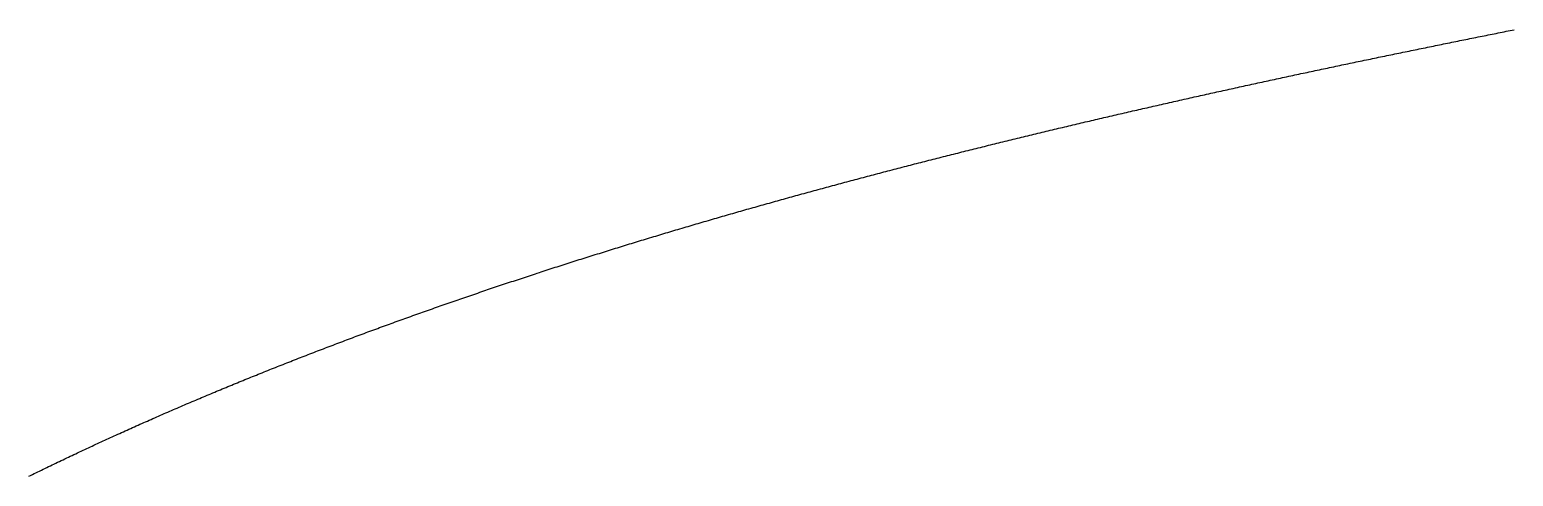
# Model space of a CAD drawing. Header units: millimetres. Extents: x 88 to 97873, y 32 to 55088.
# Drawn here: x 47993.02 to 48000.33, y 5242.17 to 5244.37 of the extents above; entities that cross this region are included whole.
import ezdxf

# ---------------------------------------------------------------- set-up
doc = ezdxf.new("R2010")
doc.units = ezdxf.units.MM
doc.header["$LTSCALE"] = 0.3

msp = doc.modelspace()

# ---------------------------------------------------------------- linework, layer by layer
for p, q in [((48000.1094, 5244.3273), (48000.1194, 5244.3293)), ((48000.1194, 5244.3293), (48000.1293, 5244.3314)), ((48000.1293, 5244.3314), (48000.1393, 5244.3334)), ((48000.1393, 5244.3334), (48000.1493, 5244.3354)), ((48000.1493, 5244.3354), (48000.1592, 5244.3374)), ((48000.1592, 5244.3374), (48000.1692, 5244.3394)), ((48000.1692, 5244.3394), (48000.1792, 5244.3414)), ((48000.1792, 5244.3414), (48000.1891, 5244.3434)), ((48000.1891, 5244.3434), (48000.1991, 5244.3454)), ((48000.1991, 5244.3454), (48000.209, 5244.3474)), ((48000.209, 5244.3474), (48000.219, 5244.3494)), ((48000.219, 5244.3494), (48000.229, 5244.3514)), ((48000.229, 5244.3514), (48000.2389, 5244.3534)), ((48000.2389, 5244.3534), (48000.2489, 5244.3553)), ((48000.2489, 5244.3553), (48000.2588, 5244.3573)), ((48000.2588, 5244.3573), (48000.2688, 5244.3593)), ((48000.2688, 5244.3593), (48000.2787, 5244.3613)), ((48000.2787, 5244.3613), (48000.2886, 5244.3633)), ((48000.2886, 5244.3633), (48000.2986, 5244.3653)), ((48000.2986, 5244.3653), (48000.3085, 5244.3673)), ((48000.3085, 5244.3673), (48000.3185, 5244.3692)), ((48000.3185, 5244.3692), (48000.3284, 5244.3712)), ((48000.3284, 5244.3712), (48000.3383, 5244.3732)), ((47999.7492, 5244.2539), (47999.7592, 5244.2559)), ((47999.7592, 5244.2559), (47999.7693, 5244.258)), ((47999.7693, 5244.258), (47999.7793, 5244.2601)), ((47999.7793, 5244.2601), (47999.7893, 5244.2621)), ((47999.7893, 5244.2621), (47999.7993, 5244.2642)), ((47999.7993, 5244.2642), (47999.8094, 5244.2663)), ((47999.8094, 5244.2663), (47999.8194, 5244.2683)), ((47999.8194, 5244.2683), (47999.8294, 5244.2704)), ((47999.8294, 5244.2704), (47999.8394, 5244.2724)), ((47999.8394, 5244.2724), (47999.8495, 5244.2745)), ((47999.8495, 5244.2745), (47999.8595, 5244.2765)), ((47999.8595, 5244.2765), (47999.8695, 5244.2786)), ((47999.8695, 5244.2786), (47999.8795, 5244.2806)), ((47999.8795, 5244.2806), (47999.8895, 5244.2827)), ((47999.8895, 5244.2827), (47999.8995, 5244.2847)), ((47999.8995, 5244.2847), (47999.9095, 5244.2868)), ((47999.9095, 5244.2868), (47999.9195, 5244.2888)), ((47999.9195, 5244.2888), (47999.9296, 5244.2909)), ((47999.9296, 5244.2909), (47999.9396, 5244.2929)), ((47999.9396, 5244.2929), (47999.9496, 5244.2949)), ((47999.9496, 5244.2949), (47999.9596, 5244.297)), ((47999.9596, 5244.297), (47999.9696, 5244.299)), ((47999.9696, 5244.299), (47999.9796, 5244.3011)), ((47999.9796, 5244.3011), (47999.9896, 5244.3031)), ((47999.9896, 5244.3031), (47999.9996, 5244.3051)), ((47999.9996, 5244.3051), (48000.0095, 5244.3071)), ((48000.0095, 5244.3071), (48000.0195, 5244.3092)), ((48000.0195, 5244.3092), (48000.0295, 5244.3112)), ((48000.0295, 5244.3112), (48000.0395, 5244.3132)), ((48000.0395, 5244.3132), (48000.0495, 5244.3152)), ((48000.0495, 5244.3152), (48000.0595, 5244.3173)), ((48000.0595, 5244.3173), (48000.0695, 5244.3193)), ((48000.0695, 5244.3193), (48000.0795, 5244.3213)), ((48000.0795, 5244.3213), (48000.0894, 5244.3233)), ((48000.0894, 5244.3233), (48000.0994, 5244.3253)), ((48000.0994, 5244.3253), (48000.1094, 5244.3273)), ((47999.3972, 5244.1803), (47999.4073, 5244.1824)), ((47999.4073, 5244.1824), (47999.4173, 5244.1845)), ((47999.4173, 5244.1845), (47999.4274, 5244.1867)), ((47999.4274, 5244.1867), (47999.4375, 5244.1888)), ((47999.4375, 5244.1888), (47999.4476, 5244.1909)), ((47999.4476, 5244.1909), (47999.4576, 5244.1931)), ((47999.4576, 5244.1931), (47999.4677, 5244.1952)), ((47999.4677, 5244.1952), (47999.4778, 5244.1973)), ((47999.4778, 5244.1973), (47999.4879, 5244.1994)), ((47999.4879, 5244.1994), (47999.4979, 5244.2015)), ((47999.4979, 5244.2015), (47999.508, 5244.2036)), ((47999.508, 5244.2036), (47999.5181, 5244.2058)), ((47999.5181, 5244.2058), (47999.5281, 5244.2079)), ((47999.5281, 5244.2079), (47999.5382, 5244.21)), ((47999.5382, 5244.21), (47999.5482, 5244.2121)), ((47999.5482, 5244.2121), (47999.5583, 5244.2142)), ((47999.5583, 5244.2142), (47999.5684, 5244.2163)), ((47999.5684, 5244.2163), (47999.5784, 5244.2184)), ((47999.5784, 5244.2184), (47999.5885, 5244.2205)), ((47999.5885, 5244.2205), (47999.5985, 5244.2226)), ((47999.5985, 5244.2226), (47999.6086, 5244.2247)), ((47999.6086, 5244.2247), (47999.6186, 5244.2268)), ((47999.6186, 5244.2268), (47999.6287, 5244.2289)), ((47999.6287, 5244.2289), (47999.6387, 5244.231)), ((47999.6387, 5244.231), (47999.6488, 5244.2331)), ((47999.6488, 5244.2331), (47999.6588, 5244.2352)), ((47999.6588, 5244.2352), (47999.6689, 5244.2372)), ((47999.6689, 5244.2372), (47999.6789, 5244.2393)), ((47999.6789, 5244.2393), (47999.689, 5244.2414)), ((47999.689, 5244.2414), (47999.699, 5244.2435)), ((47999.699, 5244.2435), (47999.709, 5244.2456)), ((47999.709, 5244.2456), (47999.7191, 5244.2476)), ((47999.7191, 5244.2476), (47999.7291, 5244.2497)), ((47999.7291, 5244.2497), (47999.7392, 5244.2518)), ((47999.7392, 5244.2518), (47999.7492, 5244.2539)), ((47999.064, 5244.1088), (47999.0741, 5244.111)), ((47999.0741, 5244.111), (47999.0842, 5244.1132)), ((47999.0842, 5244.1132), (47999.0943, 5244.1154)), ((47999.0943, 5244.1154), (47999.1045, 5244.1176)), ((47999.1045, 5244.1176), (47999.1146, 5244.1197)), ((47999.1146, 5244.1197), (47999.1247, 5244.1219)), ((47999.1247, 5244.1219), (47999.1348, 5244.1241)), ((47999.1348, 5244.1241), (47999.1449, 5244.1263)), ((47999.1449, 5244.1263), (47999.155, 5244.1285)), ((47999.155, 5244.1285), (47999.1651, 5244.1307)), ((47999.1651, 5244.1307), (47999.1752, 5244.1328)), ((47999.1752, 5244.1328), (47999.1853, 5244.135)), ((47999.1853, 5244.135), (47999.1954, 5244.1372)), ((47999.1954, 5244.1372), (47999.2055, 5244.1394)), ((47999.2055, 5244.1394), (47999.2156, 5244.1415)), ((47999.2156, 5244.1415), (47999.2257, 5244.1437)), ((47999.2257, 5244.1437), (47999.2358, 5244.1459)), ((47999.2358, 5244.1459), (47999.2459, 5244.148)), ((47999.2459, 5244.148), (47999.256, 5244.1502)), ((47999.256, 5244.1502), (47999.2661, 5244.1524)), ((47999.2661, 5244.1524), (47999.2762, 5244.1545)), ((47999.2762, 5244.1545), (47999.2863, 5244.1567)), ((47999.2863, 5244.1567), (47999.2963, 5244.1588)), ((47999.2963, 5244.1588), (47999.3064, 5244.161)), ((47999.3064, 5244.161), (47999.3165, 5244.1631)), ((47999.3165, 5244.1631), (47999.3266, 5244.1653)), ((47999.3266, 5244.1653), (47999.3367, 5244.1674)), ((47999.3367, 5244.1674), (47999.3468, 5244.1696)), ((47999.3468, 5244.1696), (47999.3569, 5244.1717)), ((47999.3569, 5244.1717), (47999.3669, 5244.1739)), ((47999.3669, 5244.1739), (47999.377, 5244.176)), ((47999.377, 5244.176), (47999.3871, 5244.1781)), ((47999.3871, 5244.1781), (47999.3972, 5244.1803)), ((47998.7299, 5244.035), (47998.7401, 5244.0373)), ((47998.7401, 5244.0373), (47998.7502, 5244.0396)), ((47998.7502, 5244.0396), (47998.7603, 5244.0418)), ((47998.7603, 5244.0418), (47998.7705, 5244.0441)), ((47998.7705, 5244.0441), (47998.7806, 5244.0464)), ((47998.7806, 5244.0464), (47998.7907, 5244.0486)), ((47998.7907, 5244.0486), (47998.8009, 5244.0509)), ((47998.8009, 5244.0509), (47998.811, 5244.0531)), ((47998.811, 5244.0531), (47998.8211, 5244.0554)), ((47998.8211, 5244.0554), (47998.8313, 5244.0576)), ((47998.8313, 5244.0576), (47998.8414, 5244.0599)), ((47998.8414, 5244.0599), (47998.8515, 5244.0621)), ((47998.8515, 5244.0621), (47998.8616, 5244.0644)), ((47998.8616, 5244.0644), (47998.8718, 5244.0666)), ((47998.8718, 5244.0666), (47998.8819, 5244.0688)), ((47998.8819, 5244.0688), (47998.892, 5244.0711)), ((47998.892, 5244.0711), (47998.9021, 5244.0733)), ((47998.9021, 5244.0733), (47998.9123, 5244.0755)), ((47998.9123, 5244.0755), (47998.9224, 5244.0778)), ((47998.9224, 5244.0778), (47998.9325, 5244.08)), ((47998.9325, 5244.08), (47998.9426, 5244.0822)), ((47998.9426, 5244.0822), (47998.9527, 5244.0844)), ((47998.9527, 5244.0844), (47998.9629, 5244.0867)), ((47998.9629, 5244.0867), (47998.973, 5244.0889)), ((47998.973, 5244.0889), (47998.9831, 5244.0911)), ((47998.9831, 5244.0911), (47998.9932, 5244.0933)), ((47998.9932, 5244.0933), (47999.0033, 5244.0955)), ((47999.0033, 5244.0955), (47999.0135, 5244.0977)), ((47999.0135, 5244.0977), (47999.0236, 5244.1)), ((47999.0236, 5244.1), (47999.0337, 5244.1022)), ((47999.0337, 5244.1022), (47999.0438, 5244.1044)), ((47999.0438, 5244.1044), (47999.0539, 5244.1066)), ((47999.0539, 5244.1066), (47999.064, 5244.1088)), ((47998.4054, 5243.9612), (47998.4156, 5243.9636)), ((47998.4156, 5243.9636), (47998.4257, 5243.9659)), ((47998.4257, 5243.9659), (47998.4359, 5243.9683)), ((47998.4359, 5243.9683), (47998.446, 5243.9706)), ((47998.446, 5243.9706), (47998.4562, 5243.9729)), ((47998.4562, 5243.9729), (47998.4663, 5243.9753)), ((47998.4663, 5243.9753), (47998.4765, 5243.9776)), ((47998.4765, 5243.9776), (47998.4866, 5243.9799)), ((47998.4866, 5243.9799), (47998.4967, 5243.9822)), ((47998.4967, 5243.9822), (47998.5069, 5243.9845)), ((47998.5069, 5243.9845), (47998.517, 5243.9869)), ((47998.517, 5243.9869), (47998.5272, 5243.9892)), ((47998.5272, 5243.9892), (47998.5373, 5243.9915)), ((47998.5373, 5243.9915), (47998.5475, 5243.9938)), ((47998.5475, 5243.9938), (47998.5576, 5243.9961)), ((47998.5576, 5243.9961), (47998.5677, 5243.9984)), ((47998.5677, 5243.9984), (47998.5779, 5244.0007)), ((47998.5779, 5244.0007), (47998.588, 5244.003)), ((47998.588, 5244.003), (47998.5982, 5244.0053)), ((47998.5982, 5244.0053), (47998.6083, 5244.0076)), ((47998.6083, 5244.0076), (47998.6184, 5244.0099)), ((47998.6184, 5244.0099), (47998.6286, 5244.0122)), ((47998.6286, 5244.0122), (47998.6387, 5244.0145)), ((47998.6387, 5244.0145), (47998.6489, 5244.0168)), ((47998.6489, 5244.0168), (47998.659, 5244.0191)), ((47998.659, 5244.0191), (47998.6691, 5244.0214)), ((47998.6691, 5244.0214), (47998.6793, 5244.0237)), ((47998.6793, 5244.0237), (47998.6894, 5244.0259)), ((47998.6894, 5244.0259), (47998.6995, 5244.0282)), ((47998.6995, 5244.0282), (47998.7097, 5244.0305)), ((47998.7097, 5244.0305), (47998.7198, 5244.0328)), ((47998.7198, 5244.0328), (47998.7299, 5244.035)), ((47998.0909, 5243.8875), (47998.101, 5243.8899)), ((47998.101, 5243.8899), (47998.1112, 5243.8923)), ((47998.1112, 5243.8923), (47998.1213, 5243.8947)), ((47998.1213, 5243.8947), (47998.1315, 5243.8971)), ((47998.1315, 5243.8971), (47998.1416, 5243.8995)), ((47998.1416, 5243.8995), (47998.1518, 5243.9019)), ((47998.1518, 5243.9019), (47998.1619, 5243.9043)), ((47998.1619, 5243.9043), (47998.1721, 5243.9067)), ((47998.1721, 5243.9067), (47998.1822, 5243.9091)), ((47998.1822, 5243.9091), (47998.1924, 5243.9115)), ((47998.1924, 5243.9115), (47998.2025, 5243.9139)), ((47998.2025, 5243.9139), (47998.2126, 5243.9163)), ((47998.2126, 5243.9163), (47998.2228, 5243.9187)), ((47998.2228, 5243.9187), (47998.2329, 5243.9211)), ((47998.2329, 5243.9211), (47998.2431, 5243.9235)), ((47998.2431, 5243.9235), (47998.2532, 5243.9258)), ((47998.2532, 5243.9258), (47998.2634, 5243.9282)), ((47998.2634, 5243.9282), (47998.2735, 5243.9306)), ((47998.2735, 5243.9306), (47998.2837, 5243.933)), ((47998.2837, 5243.933), (47998.2938, 5243.9353)), ((47998.2938, 5243.9353), (47998.304, 5243.9377)), ((47998.304, 5243.9377), (47998.3141, 5243.9401)), ((47998.3141, 5243.9401), (47998.3243, 5243.9424)), ((47998.3243, 5243.9424), (47998.3344, 5243.9448)), ((47998.3344, 5243.9448), (47998.3446, 5243.9471)), ((47998.3446, 5243.9471), (47998.3547, 5243.9495)), ((47998.3547, 5243.9495), (47998.3649, 5243.9518)), ((47998.3649, 5243.9518), (47998.375, 5243.9542)), ((47998.375, 5243.9542), (47998.3852, 5243.9565)), ((47998.3852, 5243.9565), (47998.3953, 5243.9589)), ((47998.3953, 5243.9589), (47998.4054, 5243.9612)), ((47997.7865, 5243.8138), (47997.7966, 5243.8163)), ((47997.7966, 5243.8163), (47997.8068, 5243.8188)), ((47997.8068, 5243.8188), (47997.8169, 5243.8213)), ((47997.8169, 5243.8213), (47997.8271, 5243.8238)), ((47997.8271, 5243.8238), (47997.8372, 5243.8262)), ((47997.8372, 5243.8262), (47997.8473, 5243.8287)), ((47997.8473, 5243.8287), (47997.8575, 5243.8312)), ((47997.8575, 5243.8312), (47997.8676, 5243.8337)), ((47997.8676, 5243.8337), (47997.8778, 5243.8361)), ((47997.8778, 5243.8361), (47997.8879, 5243.8386)), ((47997.8879, 5243.8386), (47997.8981, 5243.8411)), ((47997.8981, 5243.8411), (47997.9082, 5243.8435)), ((47997.9082, 5243.8435), (47997.9184, 5243.846)), ((47997.9184, 5243.846), (47997.9285, 5243.8485)), ((47997.9285, 5243.8485), (47997.9387, 5243.8509)), ((47997.9387, 5243.8509), (47997.9488, 5243.8534)), ((47997.9488, 5243.8534), (47997.9589, 5243.8558)), ((47997.9589, 5243.8558), (47997.9691, 5243.8583)), ((47997.9691, 5243.8583), (47997.9792, 5243.8607)), ((47997.9792, 5243.8607), (47997.9894, 5243.8632)), ((47997.9894, 5243.8632), (47997.9995, 5243.8656)), ((47997.9995, 5243.8656), (47998.0097, 5243.868)), ((47998.0097, 5243.868), (47998.0198, 5243.8705)), ((47998.0198, 5243.8705), (47998.03, 5243.8729)), ((47998.03, 5243.8729), (47998.0401, 5243.8753)), ((47998.0401, 5243.8753), (47998.0503, 5243.8778)), ((47998.0503, 5243.8778), (47998.0604, 5243.8802)), ((47998.0604, 5243.8802), (47998.0706, 5243.8826)), ((47998.0706, 5243.8826), (47998.0807, 5243.885)), ((47998.0807, 5243.885), (47998.0909, 5243.8875)), ((47997.5027, 5243.7429), (47997.5128, 5243.7455)), ((47997.5128, 5243.7455), (47997.5229, 5243.748)), ((47997.5229, 5243.748), (47997.5331, 5243.7506)), ((47997.5331, 5243.7506), (47997.5432, 5243.7532)), ((47997.5432, 5243.7532), (47997.5533, 5243.7557)), ((47997.5533, 5243.7557), (47997.5635, 5243.7583)), ((47997.5635, 5243.7583), (47997.5736, 5243.7608)), ((47997.5736, 5243.7608), (47997.5837, 5243.7634)), ((47997.5837, 5243.7634), (47997.5939, 5243.7659)), ((47997.5939, 5243.7659), (47997.604, 5243.7685)), ((47997.604, 5243.7685), (47997.6141, 5243.771)), ((47997.6141, 5243.771), (47997.6243, 5243.7735)), ((47997.6243, 5243.7735), (47997.6344, 5243.7761)), ((47997.6344, 5243.7761), (47997.6445, 5243.7786)), ((47997.6445, 5243.7786), (47997.6547, 5243.7811)), ((47997.6547, 5243.7811), (47997.6648, 5243.7837)), ((47997.6648, 5243.7837), (47997.6749, 5243.7862)), ((47997.6749, 5243.7862), (47997.6851, 5243.7887)), ((47997.6851, 5243.7887), (47997.6952, 5243.7912)), ((47997.6952, 5243.7912), (47997.7054, 5243.7938)), ((47997.7054, 5243.7938), (47997.7155, 5243.7963)), ((47997.7155, 5243.7963), (47997.7256, 5243.7988)), ((47997.7256, 5243.7988), (47997.7358, 5243.8013)), ((47997.7358, 5243.8013), (47997.7459, 5243.8038)), ((47997.7459, 5243.8038), (47997.7561, 5243.8063)), ((47997.7561, 5243.8063), (47997.7662, 5243.8088)), ((47997.7662, 5243.8088), (47997.7763, 5243.8113)), ((47997.7763, 5243.8113), (47997.7865, 5243.8138)), ((47997.2193, 5243.6699), (47997.2294, 5243.6725)), ((47997.2294, 5243.6725), (47997.2396, 5243.6752)), ((47997.2396, 5243.6752), (47997.2497, 5243.6778)), ((47997.2497, 5243.6778), (47997.2598, 5243.6804)), ((47997.2598, 5243.6804), (47997.2699, 5243.6831)), ((47997.2699, 5243.6831), (47997.28, 5243.6857)), ((47997.28, 5243.6857), (47997.2901, 5243.6883)), ((47997.2901, 5243.6883), (47997.3002, 5243.691)), ((47997.3002, 5243.691), (47997.3103, 5243.6936)), ((47997.3103, 5243.6936), (47997.3205, 5243.6962)), ((47997.3205, 5243.6962), (47997.3306, 5243.6988)), ((47997.3306, 5243.6988), (47997.3407, 5243.7014)), ((47997.3407, 5243.7014), (47997.3508, 5243.7041)), ((47997.3508, 5243.7041), (47997.3609, 5243.7067)), ((47997.3609, 5243.7067), (47997.3711, 5243.7093)), ((47997.3711, 5243.7093), (47997.3812, 5243.7119)), ((47997.3812, 5243.7119), (47997.3913, 5243.7145)), ((47997.3913, 5243.7145), (47997.4014, 5243.7171)), ((47997.4014, 5243.7171), (47997.4115, 5243.7197)), ((47997.4115, 5243.7197), (47997.4217, 5243.7223)), ((47997.4217, 5243.7223), (47997.4318, 5243.7249)), ((47997.4318, 5243.7249), (47997.4419, 5243.7274)), ((47997.4419, 5243.7274), (47997.452, 5243.73)), ((47997.452, 5243.73), (47997.4622, 5243.7326)), ((47997.4622, 5243.7326), (47997.4723, 5243.7352)), ((47997.4723, 5243.7352), (47997.4824, 5243.7378)), ((47997.4824, 5243.7378), (47997.4925, 5243.7403)), ((47997.4925, 5243.7403), (47997.5027, 5243.7429)), ((47996.9367, 5243.5946), (47996.9467, 5243.5973)), ((47996.9467, 5243.5973), (47996.9568, 5243.6)), ((47996.9568, 5243.6), (47996.9669, 5243.6027)), ((47996.9669, 5243.6027), (47996.977, 5243.6055)), ((47996.977, 5243.6055), (47996.9871, 5243.6082)), ((47996.9871, 5243.6082), (47996.9972, 5243.6109)), ((47996.9972, 5243.6109), (47997.0073, 5243.6136)), ((47997.0073, 5243.6136), (47997.0173, 5243.6163)), ((47997.0173, 5243.6163), (47997.0274, 5243.619)), ((47997.0274, 5243.619), (47997.0375, 5243.6217)), ((47997.0375, 5243.6217), (47997.0476, 5243.6244)), ((47997.0476, 5243.6244), (47997.0577, 5243.6271)), ((47997.0577, 5243.6271), (47997.0678, 5243.6298)), ((47997.0678, 5243.6298), (47997.0779, 5243.6325)), ((47997.0779, 5243.6325), (47997.088, 5243.6352)), ((47997.088, 5243.6352), (47997.0981, 5243.6379)), ((47997.0981, 5243.6379), (47997.1082, 5243.6406)), ((47997.1082, 5243.6406), (47997.1183, 5243.6432)), ((47997.1183, 5243.6432), (47997.1284, 5243.6459)), ((47997.1284, 5243.6459), (47997.1385, 5243.6486)), ((47997.1385, 5243.6486), (47997.1486, 5243.6513)), ((47997.1486, 5243.6513), (47997.1587, 5243.6539)), ((47997.1587, 5243.6539), (47997.1688, 5243.6566)), ((47997.1688, 5243.6566), (47997.1789, 5243.6592)), ((47997.1789, 5243.6592), (47997.189, 5243.6619)), ((47997.189, 5243.6619), (47997.1991, 5243.6646)), ((47997.1991, 5243.6646), (47997.2092, 5243.6672)), ((47997.2092, 5243.6672), (47997.2193, 5243.6699)), ((47996.675, 5243.5225), (47996.685, 5243.5253)), ((47996.685, 5243.5253), (47996.6951, 5243.5281)), ((47996.6951, 5243.5281), (47996.7051, 5243.5309)), ((47996.7051, 5243.5309), (47996.7152, 5243.5337)), ((47996.7152, 5243.5337), (47996.7252, 5243.5365)), ((47996.7252, 5243.5365), (47996.7353, 5243.5393)), ((47996.7353, 5243.5393), (47996.7453, 5243.5421)), ((47996.7453, 5243.5421), (47996.7554, 5243.5449)), ((47996.7554, 5243.5449), (47996.7655, 5243.5477)), ((47996.7655, 5243.5477), (47996.7755, 5243.5505)), ((47996.7755, 5243.5505), (47996.7856, 5243.5533)), ((47996.7856, 5243.5533), (47996.7956, 5243.556)), ((47996.7956, 5243.556), (47996.8057, 5243.5588)), ((47996.8057, 5243.5588), (47996.8158, 5243.5616)), ((47996.8158, 5243.5616), (47996.8258, 5243.5643)), ((47996.8258, 5243.5643), (47996.8359, 5243.5671)), ((47996.8359, 5243.5671), (47996.846, 5243.5699)), ((47996.846, 5243.5699), (47996.8561, 5243.5726)), ((47996.8561, 5243.5726), (47996.8661, 5243.5754)), ((47996.8661, 5243.5754), (47996.8762, 5243.5781)), ((47996.8762, 5243.5781), (47996.8863, 5243.5809)), ((47996.8863, 5243.5809), (47996.8964, 5243.5836)), ((47996.8964, 5243.5836), (47996.9064, 5243.5864)), ((47996.9064, 5243.5864), (47996.9165, 5243.5891)), ((47996.9165, 5243.5891), (47996.9266, 5243.5918)), ((47996.9266, 5243.5918), (47996.9367, 5243.5946)), ((47996.4142, 5243.4484), (47996.4242, 5243.4513)), ((47996.4242, 5243.4513), (47996.4342, 5243.4542)), ((47996.4342, 5243.4542), (47996.4442, 5243.457)), ((47996.4442, 5243.457), (47996.4543, 5243.4599)), ((47996.4543, 5243.4599), (47996.4643, 5243.4628)), ((47996.4643, 5243.4628), (47996.4743, 5243.4657)), ((47996.4743, 5243.4657), (47996.4843, 5243.4685)), ((47996.4843, 5243.4685), (47996.4943, 5243.4714)), ((47996.4943, 5243.4714), (47996.5044, 5243.4743)), ((47996.5044, 5243.4743), (47996.5144, 5243.4771)), ((47996.5144, 5243.4771), (47996.5244, 5243.48)), ((47996.5244, 5243.48), (47996.5344, 5243.4829)), ((47996.5344, 5243.4829), (47996.5445, 5243.4857)), ((47996.5445, 5243.4857), (47996.5545, 5243.4886)), ((47996.5545, 5243.4886), (47996.5645, 5243.4914)), ((47996.5645, 5243.4914), (47996.5746, 5243.4943)), ((47996.5746, 5243.4943), (47996.5846, 5243.4971)), ((47996.5846, 5243.4971), (47996.5946, 5243.4999)), ((47996.5946, 5243.4999), (47996.6047, 5243.5028)), ((47996.6047, 5243.5028), (47996.6147, 5243.5056)), ((47996.6147, 5243.5056), (47996.6247, 5243.5084)), ((47996.6247, 5243.5084), (47996.6348, 5243.5113)), ((47996.6348, 5243.5113), (47996.6448, 5243.5141)), ((47996.6448, 5243.5141), (47996.6549, 5243.5169)), ((47996.6549, 5243.5169), (47996.6649, 5243.5197)), ((47996.6649, 5243.5197), (47996.675, 5243.5225)), ((47996.1645, 5243.375), (47996.1744, 5243.378)), ((47996.1744, 5243.378), (47996.1844, 5243.3809)), ((47996.1844, 5243.3809), (47996.1944, 5243.3839)), ((47996.1944, 5243.3839), (47996.2044, 5243.3869)), ((47996.2044, 5243.3869), (47996.2143, 5243.3898)), ((47996.2143, 5243.3898), (47996.2243, 5243.3928)), ((47996.2243, 5243.3928), (47996.2343, 5243.3958)), ((47996.2343, 5243.3958), (47996.2443, 5243.3987)), ((47996.2443, 5243.3987), (47996.2543, 5243.4017)), ((47996.2543, 5243.4017), (47996.2642, 5243.4046)), ((47996.2642, 5243.4046), (47996.2742, 5243.4075)), ((47996.2742, 5243.4075), (47996.2842, 5243.4105)), ((47996.2842, 5243.4105), (47996.2942, 5243.4134)), ((47996.2942, 5243.4134), (47996.3042, 5243.4163)), ((47996.3042, 5243.4163), (47996.3142, 5243.4193)), ((47996.3142, 5243.4193), (47996.3242, 5243.4222)), ((47996.3242, 5243.4222), (47996.3342, 5243.4251)), ((47996.3342, 5243.4251), (47996.3442, 5243.428)), ((47996.3442, 5243.428), (47996.3542, 5243.431)), ((47996.3542, 5243.431), (47996.3642, 5243.4339)), ((47996.3642, 5243.4339), (47996.3742, 5243.4368)), ((47996.3742, 5243.4368), (47996.3842, 5243.4397)), ((47996.3842, 5243.4397), (47996.3942, 5243.4426)), ((47996.3942, 5243.4426), (47996.4042, 5243.4455)), ((47996.4042, 5243.4455), (47996.4142, 5243.4484)), ((47995.9258, 5243.3026), (47995.9357, 5243.3057)), ((47995.9357, 5243.3057), (47995.9457, 5243.3087)), ((47995.9457, 5243.3087), (47995.9556, 5243.3118)), ((47995.9556, 5243.3118), (47995.9655, 5243.3148)), ((47995.9655, 5243.3148), (47995.9754, 5243.3178)), ((47995.9754, 5243.3178), (47995.9854, 5243.3209)), ((47995.9854, 5243.3209), (47995.9953, 5243.3239)), ((47995.9953, 5243.3239), (47996.0052, 5243.327)), ((47996.0052, 5243.327), (47996.0152, 5243.33)), ((47996.0152, 5243.33), (47996.0251, 5243.333)), ((47996.0251, 5243.333), (47996.0351, 5243.336)), ((47996.0351, 5243.336), (47996.045, 5243.339)), ((47996.045, 5243.339), (47996.055, 5243.3421)), ((47996.055, 5243.3421), (47996.0649, 5243.3451)), ((47996.0649, 5243.3451), (47996.0748, 5243.3481)), ((47996.0748, 5243.3481), (47996.0848, 5243.3511)), ((47996.0848, 5243.3511), (47996.0948, 5243.3541)), ((47996.0948, 5243.3541), (47996.1047, 5243.3571)), ((47996.1047, 5243.3571), (47996.1147, 5243.3601)), ((47996.1147, 5243.3601), (47996.1246, 5243.3631)), ((47996.1246, 5243.3631), (47996.1346, 5243.3661)), ((47996.1346, 5243.3661), (47996.1445, 5243.369)), ((47996.1445, 5243.369), (47996.1545, 5243.372)), ((47996.1545, 5243.372), (47996.1645, 5243.375)), ((47995.6884, 5243.2282), (47995.6982, 5243.2313)), ((47995.6982, 5243.2313), (47995.7081, 5243.2345)), ((47995.7081, 5243.2345), (47995.718, 5243.2376)), ((47995.718, 5243.2376), (47995.7278, 5243.2407)), ((47995.7278, 5243.2407), (47995.7377, 5243.2439)), ((47995.7377, 5243.2439), (47995.7476, 5243.247)), ((47995.7476, 5243.247), (47995.7575, 5243.2501)), ((47995.7575, 5243.2501), (47995.7674, 5243.2532)), ((47995.7674, 5243.2532), (47995.7773, 5243.2563)), ((47995.7773, 5243.2563), (47995.7871, 5243.2594)), ((47995.7871, 5243.2594), (47995.797, 5243.2625)), ((47995.797, 5243.2625), (47995.8069, 5243.2656)), ((47995.8069, 5243.2656), (47995.8168, 5243.2687)), ((47995.8168, 5243.2687), (47995.8267, 5243.2718)), ((47995.8267, 5243.2718), (47995.8366, 5243.2749)), ((47995.8366, 5243.2749), (47995.8465, 5243.278)), ((47995.8465, 5243.278), (47995.8564, 5243.2811)), ((47995.8564, 5243.2811), (47995.8663, 5243.2842)), ((47995.8663, 5243.2842), (47995.8762, 5243.2873)), ((47995.8762, 5243.2873), (47995.8862, 5243.2903)), ((47995.8862, 5243.2903), (47995.8961, 5243.2934)), ((47995.8961, 5243.2934), (47995.906, 5243.2965)), ((47995.906, 5243.2965), (47995.9159, 5243.2995)), ((47995.9159, 5243.2995), (47995.9258, 5243.3026)), ((47995.462, 5243.1549), (47995.4718, 5243.1582)), ((47995.4718, 5243.1582), (47995.4816, 5243.1614)), ((47995.4816, 5243.1614), (47995.4915, 5243.1646)), ((47995.4915, 5243.1646), (47995.5013, 5243.1678)), ((47995.5013, 5243.1678), (47995.5111, 5243.171)), ((47995.5111, 5243.171), (47995.5209, 5243.1742)), ((47995.5209, 5243.1742), (47995.5308, 5243.1774)), ((47995.5308, 5243.1774), (47995.5406, 5243.1806)), ((47995.5406, 5243.1806), (47995.5504, 5243.1838)), ((47995.5504, 5243.1838), (47995.5603, 5243.187)), ((47995.5603, 5243.187), (47995.5701, 5243.1902)), ((47995.5701, 5243.1902), (47995.5799, 5243.1934)), ((47995.5799, 5243.1934), (47995.5898, 5243.1966)), ((47995.5898, 5243.1966), (47995.5996, 5243.1998)), ((47995.5996, 5243.1998), (47995.6095, 5243.2029)), ((47995.6095, 5243.2029), (47995.6193, 5243.2061)), ((47995.6193, 5243.2061), (47995.6292, 5243.2093)), ((47995.6292, 5243.2093), (47995.639, 5243.2124)), ((47995.639, 5243.2124), (47995.6489, 5243.2156)), ((47995.6489, 5243.2156), (47995.6588, 5243.2187)), ((47995.6588, 5243.2187), (47995.6686, 5243.2219)), ((47995.6686, 5243.2219), (47995.6785, 5243.225)), ((47995.6785, 5243.225), (47995.6884, 5243.2282)), ((47995.2467, 5243.0831), (47995.2565, 5243.0864)), ((47995.2565, 5243.0864), (47995.2663, 5243.0897)), ((47995.2663, 5243.0897), (47995.276, 5243.093)), ((47995.276, 5243.093), (47995.2858, 5243.0963)), ((47995.2858, 5243.0963), (47995.2956, 5243.0996)), ((47995.2956, 5243.0996), (47995.3053, 5243.1028)), ((47995.3053, 5243.1028), (47995.3151, 5243.1061)), ((47995.3151, 5243.1061), (47995.3249, 5243.1094)), ((47995.3249, 5243.1094), (47995.3347, 5243.1127)), ((47995.3347, 5243.1127), (47995.3444, 5243.116)), ((47995.3444, 5243.116), (47995.3542, 5243.1192)), ((47995.3542, 5243.1192), (47995.364, 5243.1225)), ((47995.364, 5243.1225), (47995.3738, 5243.1258)), ((47995.3738, 5243.1258), (47995.3836, 5243.129)), ((47995.3836, 5243.129), (47995.3934, 5243.1323)), ((47995.3934, 5243.1323), (47995.4032, 5243.1355)), ((47995.4032, 5243.1355), (47995.413, 5243.1388)), ((47995.413, 5243.1388), (47995.4228, 5243.142)), ((47995.4228, 5243.142), (47995.4326, 5243.1452)), ((47995.4326, 5243.1452), (47995.4424, 5243.1485)), ((47995.4424, 5243.1485), (47995.4522, 5243.1517)), ((47995.4522, 5243.1517), (47995.462, 5243.1549)), ((47995.0328, 5243.0093), (47995.0425, 5243.0127)), ((47995.0425, 5243.0127), (47995.0522, 5243.0161)), ((47995.0522, 5243.0161), (47995.0619, 5243.0195)), ((47995.0619, 5243.0195), (47995.0716, 5243.0229)), ((47995.0716, 5243.0229), (47995.0813, 5243.0263)), ((47995.0813, 5243.0263), (47995.091, 5243.0296)), ((47995.091, 5243.0296), (47995.1007, 5243.033)), ((47995.1007, 5243.033), (47995.1104, 5243.0364)), ((47995.1104, 5243.0364), (47995.1201, 5243.0397)), ((47995.1201, 5243.0397), (47995.1299, 5243.0431)), ((47995.1299, 5243.0431), (47995.1396, 5243.0464)), ((47995.1396, 5243.0464), (47995.1493, 5243.0498)), ((47995.1493, 5243.0498), (47995.1591, 5243.0531)), ((47995.1591, 5243.0531), (47995.1688, 5243.0565)), ((47995.1688, 5243.0565), (47995.1785, 5243.0598)), ((47995.1785, 5243.0598), (47995.1883, 5243.0631)), ((47995.1883, 5243.0631), (47995.198, 5243.0665)), ((47995.198, 5243.0665), (47995.2077, 5243.0698)), ((47995.2077, 5243.0698), (47995.2175, 5243.0731)), ((47995.2175, 5243.0731), (47995.2272, 5243.0764)), ((47995.2272, 5243.0764), (47995.237, 5243.0798)), ((47995.237, 5243.0798), (47995.2467, 5243.0831)), ((47994.8299, 5242.9372), (47994.8395, 5242.9407)), ((47994.8395, 5242.9407), (47994.8491, 5242.9442)), ((47994.8491, 5242.9442), (47994.8588, 5242.9476)), ((47994.8588, 5242.9476), (47994.8684, 5242.9511)), ((47994.8684, 5242.9511), (47994.8781, 5242.9546)), ((47994.8781, 5242.9546), (47994.8877, 5242.958)), ((47994.8877, 5242.958), (47994.8974, 5242.9615)), ((47994.8974, 5242.9615), (47994.907, 5242.9649)), ((47994.907, 5242.9649), (47994.9167, 5242.9683)), ((47994.9167, 5242.9683), (47994.9263, 5242.9718)), ((47994.9263, 5242.9718), (47994.936, 5242.9752)), ((47994.936, 5242.9752), (47994.9457, 5242.9787)), ((47994.9457, 5242.9787), (47994.9553, 5242.9821)), ((47994.9553, 5242.9821), (47994.965, 5242.9855)), ((47994.965, 5242.9855), (47994.9747, 5242.9889)), ((47994.9747, 5242.9889), (47994.9843, 5242.9923)), ((47994.9843, 5242.9923), (47994.994, 5242.9957)), ((47994.994, 5242.9957), (47995.0037, 5242.9992)), ((47995.0037, 5242.9992), (47995.0134, 5243.0026)), ((47995.0134, 5243.0026), (47995.0231, 5243.006)), ((47995.0231, 5243.006), (47995.0328, 5243.0093)), ((47994.6283, 5242.8634), (47994.6379, 5242.8669)), ((47994.6379, 5242.8669), (47994.6474, 5242.8705)), ((47994.6474, 5242.8705), (47994.657, 5242.874)), ((47994.657, 5242.874), (47994.6666, 5242.8776)), ((47994.6666, 5242.8776), (47994.6762, 5242.8811)), ((47994.6762, 5242.8811), (47994.6857, 5242.8846)), ((47994.6857, 5242.8846), (47994.6953, 5242.8882)), ((47994.6953, 5242.8882), (47994.7049, 5242.8917)), ((47994.7049, 5242.8917), (47994.7145, 5242.8952)), ((47994.7145, 5242.8952), (47994.7241, 5242.8988)), ((47994.7241, 5242.8988), (47994.7337, 5242.9023)), ((47994.7337, 5242.9023), (47994.7433, 5242.9058)), ((47994.7433, 5242.9058), (47994.7529, 5242.9093)), ((47994.7529, 5242.9093), (47994.7625, 5242.9128)), ((47994.7625, 5242.9128), (47994.7721, 5242.9163)), ((47994.7721, 5242.9163), (47994.7817, 5242.9198)), ((47994.7817, 5242.9198), (47994.7914, 5242.9233)), ((47994.7914, 5242.9233), (47994.801, 5242.9268)), ((47994.801, 5242.9268), (47994.8106, 5242.9303)), ((47994.8106, 5242.9303), (47994.8202, 5242.9338)), ((47994.8202, 5242.9338), (47994.8299, 5242.9372)), ((47994.4377, 5242.7913), (47994.4472, 5242.795)), ((47994.4472, 5242.795), (47994.4567, 5242.7986)), ((47994.4567, 5242.7986), (47994.4662, 5242.8022)), ((47994.4662, 5242.8022), (47994.4757, 5242.8059)), ((47994.4757, 5242.8059), (47994.4852, 5242.8095)), ((47994.4852, 5242.8095), (47994.4947, 5242.8131)), ((47994.4947, 5242.8131), (47994.5042, 5242.8167)), ((47994.5042, 5242.8167), (47994.5138, 5242.8203)), ((47994.5138, 5242.8203), (47994.5233, 5242.8239)), ((47994.5233, 5242.8239), (47994.5328, 5242.8275)), ((47994.5328, 5242.8275), (47994.5424, 5242.8311)), ((47994.5424, 5242.8311), (47994.5519, 5242.8347)), ((47994.5519, 5242.8347), (47994.5614, 5242.8383)), ((47994.5614, 5242.8383), (47994.571, 5242.8419)), ((47994.571, 5242.8419), (47994.5805, 5242.8455)), ((47994.5805, 5242.8455), (47994.5901, 5242.8491)), ((47994.5901, 5242.8491), (47994.5996, 5242.8527)), ((47994.5996, 5242.8527), (47994.6092, 5242.8562)), ((47994.6092, 5242.8562), (47994.6187, 5242.8598)), ((47994.6187, 5242.8598), (47994.6283, 5242.8634)), ((47994.2485, 5242.7176), (47994.2579, 5242.7214)), ((47994.2579, 5242.7214), (47994.2673, 5242.7251)), ((47994.2673, 5242.7251), (47994.2768, 5242.7288)), ((47994.2768, 5242.7288), (47994.2862, 5242.7325)), ((47994.2862, 5242.7325), (47994.2956, 5242.7362)), ((47994.2956, 5242.7362), (47994.3051, 5242.7399)), ((47994.3051, 5242.7399), (47994.3145, 5242.7436)), ((47994.3145, 5242.7436), (47994.324, 5242.7473)), ((47994.324, 5242.7473), (47994.3334, 5242.751)), ((47994.3334, 5242.751), (47994.3429, 5242.7547)), ((47994.3429, 5242.7547), (47994.3524, 5242.7584)), ((47994.3524, 5242.7584), (47994.3618, 5242.762)), ((47994.3618, 5242.762), (47994.3713, 5242.7657)), ((47994.3713, 5242.7657), (47994.3808, 5242.7694)), ((47994.3808, 5242.7694), (47994.3903, 5242.7731)), ((47994.3903, 5242.7731), (47994.3997, 5242.7767)), ((47994.3997, 5242.7767), (47994.4092, 5242.7804)), ((47994.4092, 5242.7804), (47994.4187, 5242.784)), ((47994.4187, 5242.784), (47994.4282, 5242.7877)), ((47994.4282, 5242.7877), (47994.4377, 5242.7913)), ((47994.0607, 5242.6422), (47994.0701, 5242.646)), ((47994.0701, 5242.646), (47994.0794, 5242.6498)), ((47994.0794, 5242.6498), (47994.0888, 5242.6536)), ((47994.0888, 5242.6536), (47994.0982, 5242.6574)), ((47994.0982, 5242.6574), (47994.1075, 5242.6612)), ((47994.1075, 5242.6612), (47994.1169, 5242.665)), ((47994.1169, 5242.665), (47994.1263, 5242.6688)), ((47994.1263, 5242.6688), (47994.1356, 5242.6726)), ((47994.1356, 5242.6726), (47994.145, 5242.6764)), ((47994.145, 5242.6764), (47994.1544, 5242.6801)), ((47994.1544, 5242.6801), (47994.1638, 5242.6839)), ((47994.1638, 5242.6839), (47994.1732, 5242.6877)), ((47994.1732, 5242.6877), (47994.1826, 5242.6914)), ((47994.1826, 5242.6914), (47994.192, 5242.6952)), ((47994.192, 5242.6952), (47994.2014, 5242.6989)), ((47994.2014, 5242.6989), (47994.2108, 5242.7027)), ((47994.2108, 5242.7027), (47994.2202, 5242.7064)), ((47994.2202, 5242.7064), (47994.2296, 5242.7102)), ((47994.2296, 5242.7102), (47994.2391, 5242.7139)), ((47994.2391, 5242.7139), (47994.2485, 5242.7176)), ((47993.8838, 5242.569), (47993.8931, 5242.5729)), ((47993.8931, 5242.5729), (47993.9023, 5242.5768)), ((47993.9023, 5242.5768), (47993.9116, 5242.5806)), ((47993.9116, 5242.5806), (47993.9209, 5242.5845)), ((47993.9209, 5242.5845), (47993.9302, 5242.5884)), ((47993.9302, 5242.5884), (47993.9395, 5242.5923)), ((47993.9395, 5242.5923), (47993.9488, 5242.5961)), ((47993.9488, 5242.5961), (47993.9581, 5242.6)), ((47993.9581, 5242.6), (47993.9674, 5242.6039)), ((47993.9674, 5242.6039), (47993.9767, 5242.6077)), ((47993.9767, 5242.6077), (47993.986, 5242.6116)), ((47993.986, 5242.6116), (47993.9954, 5242.6154)), ((47993.9954, 5242.6154), (47994.0047, 5242.6193)), ((47994.0047, 5242.6193), (47994.014, 5242.6231)), ((47994.014, 5242.6231), (47994.0234, 5242.6269)), ((47994.0234, 5242.6269), (47994.0327, 5242.6308)), ((47994.0327, 5242.6308), (47994.042, 5242.6346)), ((47994.042, 5242.6346), (47994.0514, 5242.6384)), ((47994.0514, 5242.6384), (47994.0607, 5242.6422)), ((47993.7175, 5242.4981), (47993.7267, 5242.5021)), ((47993.7267, 5242.5021), (47993.7359, 5242.5061)), ((47993.7359, 5242.5061), (47993.7451, 5242.51)), ((47993.7451, 5242.51), (47993.7543, 5242.514)), ((47993.7543, 5242.514), (47993.7636, 5242.5179)), ((47993.7636, 5242.5179), (47993.7728, 5242.5219)), ((47993.7728, 5242.5219), (47993.782, 5242.5258)), ((47993.782, 5242.5258), (47993.7912, 5242.5298)), ((47993.7912, 5242.5298), (47993.8005, 5242.5337)), ((47993.8005, 5242.5337), (47993.8097, 5242.5377)), ((47993.8097, 5242.5377), (47993.819, 5242.5416)), ((47993.819, 5242.5416), (47993.8282, 5242.5455)), ((47993.8282, 5242.5455), (47993.8375, 5242.5494)), ((47993.8375, 5242.5494), (47993.8467, 5242.5534)), ((47993.8467, 5242.5534), (47993.856, 5242.5573)), ((47993.856, 5242.5573), (47993.8652, 5242.5612)), ((47993.8652, 5242.5612), (47993.8745, 5242.5651)), ((47993.8745, 5242.5651), (47993.8838, 5242.569)), ((47993.5526, 5242.4258), (47993.5617, 5242.4298)), ((47993.5617, 5242.4298), (47993.5708, 5242.4339)), ((47993.5708, 5242.4339), (47993.58, 5242.4379)), ((47993.58, 5242.4379), (47993.5891, 5242.442)), ((47993.5891, 5242.442), (47993.5982, 5242.446)), ((47993.5982, 5242.446), (47993.6074, 5242.45)), ((47993.6074, 5242.45), (47993.6165, 5242.4541)), ((47993.6165, 5242.4541), (47993.6257, 5242.4581)), ((47993.6257, 5242.4581), (47993.6349, 5242.4621)), ((47993.6349, 5242.4621), (47993.644, 5242.4661)), ((47993.644, 5242.4661), (47993.6532, 5242.4702)), ((47993.6532, 5242.4702), (47993.6624, 5242.4742)), ((47993.6624, 5242.4742), (47993.6715, 5242.4782)), ((47993.6715, 5242.4782), (47993.6807, 5242.4822)), ((47993.6807, 5242.4822), (47993.6899, 5242.4862)), ((47993.6899, 5242.4862), (47993.6991, 5242.4901)), ((47993.6991, 5242.4901), (47993.7083, 5242.4941)), ((47993.7083, 5242.4941), (47993.7175, 5242.4981)), ((47993.3891, 5242.3519), (47993.3981, 5242.3561)), ((47993.3981, 5242.3561), (47993.4072, 5242.3602)), ((47993.4072, 5242.3602), (47993.4162, 5242.3644)), ((47993.4162, 5242.3644), (47993.4253, 5242.3685)), ((47993.4253, 5242.3685), (47993.4343, 5242.3726)), ((47993.4343, 5242.3726), (47993.4434, 5242.3767)), ((47993.4434, 5242.3767), (47993.4525, 5242.3808)), ((47993.4525, 5242.3808), (47993.4616, 5242.3849)), ((47993.4616, 5242.3849), (47993.4706, 5242.389)), ((47993.4706, 5242.389), (47993.4797, 5242.3931)), ((47993.4797, 5242.3931), (47993.4888, 5242.3972)), ((47993.4888, 5242.3972), (47993.4979, 5242.4013)), ((47993.4979, 5242.4013), (47993.507, 5242.4054)), ((47993.507, 5242.4054), (47993.5161, 5242.4095)), ((47993.5161, 5242.4095), (47993.5252, 5242.4136)), ((47993.5252, 5242.4136), (47993.5343, 5242.4176)), ((47993.5343, 5242.4176), (47993.5435, 5242.4217)), ((47993.5435, 5242.4217), (47993.5526, 5242.4258)), ((47993.227, 5242.2766), (47993.236, 5242.2808)), ((47993.236, 5242.2808), (47993.245, 5242.285)), ((47993.245, 5242.285), (47993.2539, 5242.2893)), ((47993.2539, 5242.2893), (47993.2629, 5242.2935)), ((47993.2629, 5242.2935), (47993.2719, 5242.2977)), ((47993.2719, 5242.2977), (47993.2809, 5242.3019)), ((47993.2809, 5242.3019), (47993.2899, 5242.3061)), ((47993.2899, 5242.3061), (47993.2989, 5242.3103)), ((47993.2989, 5242.3103), (47993.3079, 5242.3145)), ((47993.3079, 5242.3145), (47993.3169, 5242.3186)), ((47993.3169, 5242.3186), (47993.3259, 5242.3228)), ((47993.3259, 5242.3228), (47993.3349, 5242.327)), ((47993.3349, 5242.327), (47993.3439, 5242.3312)), ((47993.3439, 5242.3312), (47993.3529, 5242.3353)), ((47993.3529, 5242.3353), (47993.362, 5242.3395)), ((47993.362, 5242.3395), (47993.371, 5242.3436)), ((47993.371, 5242.3436), (47993.38, 5242.3478)), ((47993.38, 5242.3478), (47993.3891, 5242.3519)), ((47993.0754, 5242.204), (47993.0843, 5242.2083)), ((47993.0843, 5242.2083), (47993.0931, 5242.2126)), ((47993.0931, 5242.2126), (47993.102, 5242.2169)), ((47993.102, 5242.2169), (47993.1109, 5242.2212)), ((47993.1109, 5242.2212), (47993.1198, 5242.2255)), ((47993.1198, 5242.2255), (47993.1287, 5242.2298)), ((47993.1287, 5242.2298), (47993.1376, 5242.2341)), ((47993.1376, 5242.2341), (47993.1466, 5242.2383)), ((47993.1466, 5242.2383), (47993.1555, 5242.2426)), ((47993.1555, 5242.2426), (47993.1644, 5242.2469)), ((47993.1644, 5242.2469), (47993.1733, 5242.2511)), ((47993.1733, 5242.2511), (47993.1823, 5242.2554)), ((47993.1823, 5242.2554), (47993.1912, 5242.2596)), ((47993.1912, 5242.2596), (47993.2002, 5242.2639)), ((47993.2002, 5242.2639), (47993.2091, 5242.2681)), ((47993.2091, 5242.2681), (47993.2181, 5242.2724)), ((47993.2181, 5242.2724), (47993.227, 5242.2766)), ((47993.0133, 5242.1737), (47993.0222, 5242.1781)), ((47993.0222, 5242.1781), (47993.031, 5242.1824)), ((47993.031, 5242.1824), (47993.0399, 5242.1867)), ((47993.0399, 5242.1867), (47993.0488, 5242.1911)), ((47993.0488, 5242.1911), (47993.0576, 5242.1954)), ((47993.0576, 5242.1954), (47993.0665, 5242.1997)), ((47993.0665, 5242.1997), (47993.0754, 5242.204))]:
    msp.add_line(p, q)

doc.saveas('drawing.dxf')
